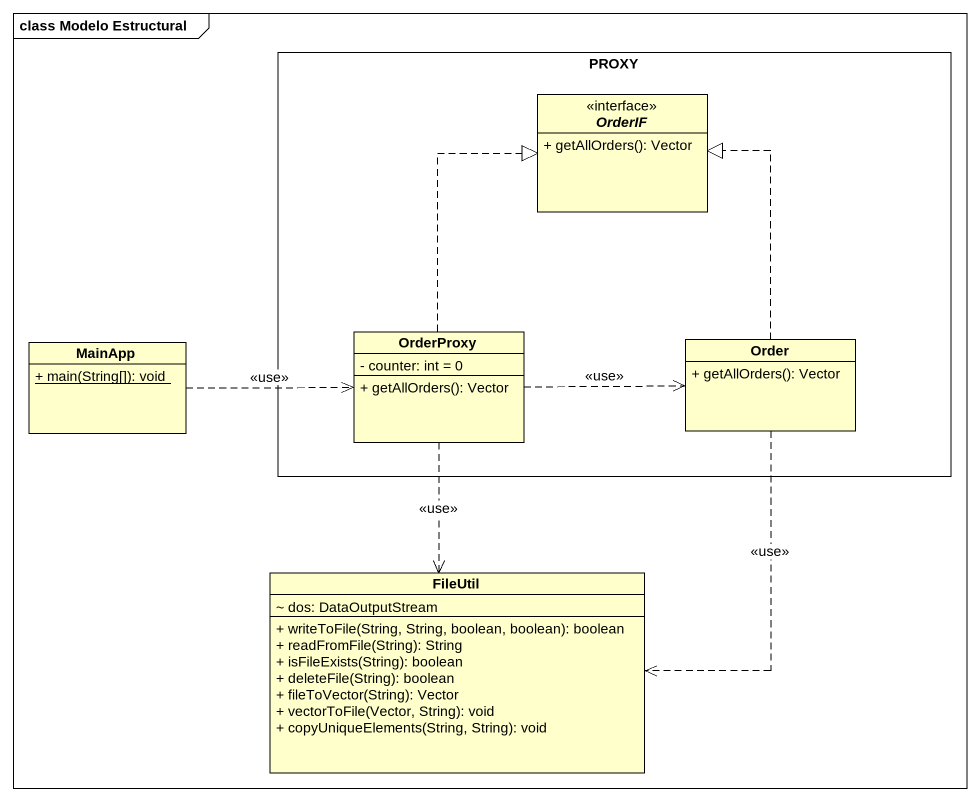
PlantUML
@startuml
mainframe class Modelo Estructural
hide circle
hide empty members
skinparam classAttributeIconSize 0
rectangle PROXY {
  interface OrderIF {
    + getAllOrders(): Vector
  }
  class OrderProxy {
    - counter: int = 0
    + getAllOrders(): Vector
  }
  class Order {
    + getAllOrders(): Vector
  }
}
class MainApp {
  {static} + main(String[]): void
}
class FileUtil {
  ~ dos: DataOutputStream
  + writeToFile(String, String, boolean, boolean): boolean
  + readFromFile(String): String
  + isFileExists(String): boolean
  + deleteFile(String): boolean
  + fileToVector(String): Vector
  + vectorToFile(Vector, String): void
  + copyUniqueElements(String, String): void
}
MainApp .right.> OrderProxy : <<use>>
OrderProxy .up.|> OrderIF
OrderProxy .right.> Order : <<use>>
OrderProxy ..> FileUtil : <<use>>
Order .up.|> OrderIF
Order ..> FileUtil : <<use>>
@enduml
